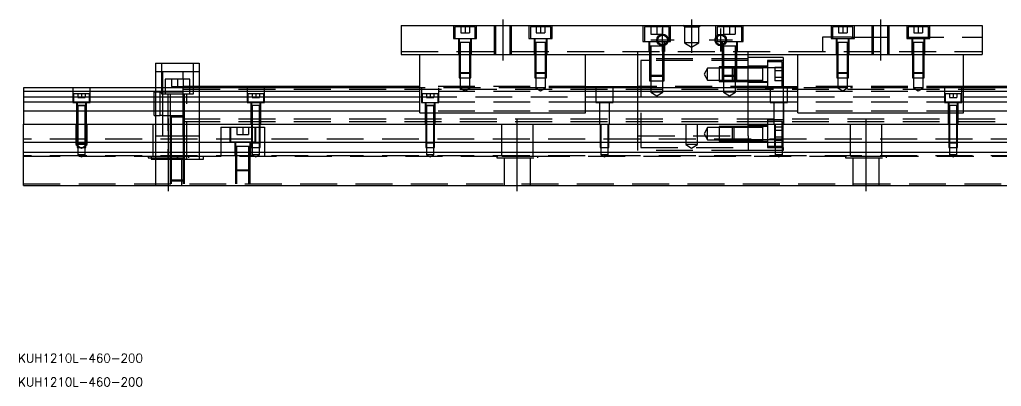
# Model space of a CAD drawing. Extents: x -8 to 650, y -300 to 102.
# Drawn here: x -1.3 to 336.6, y -300.1 to -174 of the extents above; entities that cross this region are included whole.
import ezdxf

# ---------------------------------------------------------------- set-up
doc = ezdxf.new("R2010")
doc.units = 0
doc.linetypes.add('CENTER', pattern=[50.8, 31.75, -6.35, 6.35, -6.35])
doc.linetypes.add('DASHED', pattern=[19.05, 12.7, -6.35])
doc.layers.get('0').update_dxf_attribs({"linetype": 'CONTINUOUS'})
doc.layers.add('CENTER', color=1, linetype='CENTER')
doc.styles.get("Standard").update_dxf_attribs({"font": 'txt.shx', "height": 3, "bigfont": 'bigfont.shx'})

# ---------------------------------------------------------------- blocks, each defined once
blk = doc.blocks.new('*U2')
at = {"color": 7, "linetype": 'CONTINUOUS'}
blk.add_text('KUH1210L-460-200', height=3, dxfattribs=at).set_placement((-1.8, -300.13))
blk = doc.blocks.new('*U3')
at = {"color": 7, "linetype": 'CONTINUOUS'}
blk.add_text('KUH1210L-460-200', height=3, dxfattribs=at).set_placement((-1.8, -291.94))

msp = doc.modelspace()

# ---------------------------------------------------------------- linework, layer by layer
at = {"color": 7, "linetype": 'CONTINUOUS'}
for p, q in [((130, -176), (130, -186)), ((130, -176), (330, -176)), ((330, -176), (330, -186)), ((45.5, -189), (45.5, -197.5)), ((45.5, -189), (60.5, -189)), ((60.5, -189), (60.5, -197.5)), ((130, -186), (330, -186)), ((136.5, -206), (136.5, -186)), ((193.5, -206), (193.5, -186)), ((211.5, -197), (211.5, -186)), ((249.5, -197.5), (249.5, -186)), ((261.5, -187), (249.5, -187)), ((261.5, -187), (261.5, -197.5)), ((266.5, -206), (266.5, -186)), ((323.5, -206), (323.5, -186)), ((254.5, -192.75), (254.5, -190.249994)), ((254.5, -195.250006), (254.5, -190.249994)), ((244.1, -194.85), (249.5, -194.85)), ((254.5, -195.250006), (254.5, -192.599968)), ((0, -197.5), (0, -198.752272)), ((136.5, -197.5), (0, -197.5)), ((136.5, -198.752272), (0, -198.752272)), ((0, -198.752272), (0, -200.52668)), ((136.5, -197), (60.5, -197)), ((193.5, -197), (211.5, -197)), ((266.5, -197.5), (193.5, -197.5)), ((266.5, -198.752272), (193.5, -198.752272)), ((261.5, -197), (266.5, -197)), ((405, -197), (323.5, -197)), ((460, -197.5), (323.5, -197.5)), ((460, -198.752272), (323.5, -198.752272)), ((0, -200.52668), (136.5, -200.52668)), ((0, -200.52668), (0, -202.423076)), ((0, -202.423076), (0, -205.477372)), ((136.5, -202.423076), (0, -202.423076)), ((193.5, -200.52668), (266.5, -200.52668)), ((266.5, -202.423076), (193.5, -202.423076)), ((323.5, -200.52668), (460, -200.52668)), ((460, -202.423076), (323.5, -202.423076)), ((136.5, -205.477372), (0, -205.477372)), ((0, -205.477372), (0, -210)), ((136.5, -206), (193.5, -206)), ((266.5, -205.477372), (193.5, -205.477372)), ((266.5, -206), (323.5, -206)), ((460, -205.477372), (323.5, -205.477372)), ((0, -216.3), (0, -210)), ((0, -210), (460, -210)), ((254.5, -213.25), (254.5, -210.749994)), ((254.5, -215.750006), (254.5, -210.749994)), ((254.5, -213.25), (254.5, -210.749994)), ((254.5, -215.750006), (254.5, -210.749994)), ((254.5, -215.35), (254.5, -211.15)), ((254.5, -215.750006), (254.5, -215.35)), ((460, -216.3), (0, -216.3)), ((0, -219.7), (0, -216.3)), ((0, -231), (0, -219.7)), ((460, -219.7), (0, -219.7)), ((0, -231), (460, -231))]:
    msp.add_line(p, q, dxfattribs=at)
at = {"color": 3, "linetype": 'DASHED'}
for p, q in [((148, -176), (148, -180.5)), ((155.5, -176.5), (148.5, -176.5)), ((148.5, -176.5), (148.5, -180.5)), ((150.5, -176.5), (150.5, -178.5)), ((150.5, -178.5), (152, -178.5)), ((152, -176.5), (152, -178.5)), ((152, -178.5), (153.5, -178.5)), ((153.5, -176.5), (153.5, -178.5)), ((155.5, -180.5), (155.5, -176.5)), ((156, -180.5), (156, -176)), ((162.000006, -176), (162.000006, -186)), ((162.5, -176), (162.5, -186)), ((167.5, -186), (167.5, -176)), ((167.999994, -186), (167.999994, -176)), ((174, -176), (174, -180.5)), ((181.5, -176.5), (174.5, -176.5)), ((174.5, -176.5), (174.5, -180.5)), ((176.5, -176.5), (176.5, -178.5)), ((176.5, -178.5), (178, -178.5)), ((178, -176.5), (178, -178.5)), ((178, -178.5), (179.5, -178.5)), ((179.5, -176.5), (179.5, -178.5)), ((181.5, -180.5), (181.5, -176.5)), ((182, -180.5), (182, -176)), ((213.25, -176), (213.25, -181.5)), ((222.25, -176.5), (213.75, -176.5)), ((213.75, -176.5), (213.75, -181.5)), ((216, -176.5), (216, -179)), ((216, -179), (218, -179)), ((218, -176.5), (218, -179)), ((218, -179), (220, -179)), ((220, -176.5), (220, -179)), ((222.25, -181.5), (222.25, -176.5)), ((222.75, -181.5), (222.75, -176)), ((227.5, -176.5), (227, -176)), ((227.5, -176.5), (227.5, -182)), ((227.5, -176.5), (232.5, -176.5)), ((232.5, -176.5), (233, -176)), ((232.5, -182), (232.5, -176.5)), ((238.25, -176), (238.25, -181.5)), ((247.25, -176.5), (238.75, -176.5)), ((238.75, -176.5), (238.75, -179.43875)), ((241, -176.5), (241, -179)), ((241, -179), (243, -179)), ((243, -176.5), (243, -179)), ((243, -179), (245, -179)), ((245, -176.5), (245, -179)), ((247.25, -181.5), (247.25, -176.5)), ((247.75, -181.5), (247.75, -176)), ((278, -176), (278, -180.5)), ((285.5, -176.5), (278.5, -176.5)), ((278.5, -176.5), (278.5, -180.5)), ((280.5, -176.5), (280.5, -178.5)), ((280.5, -178.5), (282, -178.5)), ((282, -176.5), (282, -178.5)), ((282, -178.5), (283.5, -178.5)), ((283.5, -176.5), (283.5, -178.5)), ((285.5, -180.5), (285.5, -176.5)), ((286, -180.5), (286, -176)), ((292.000006, -176), (292.000006, -186)), ((292.5, -176), (292.5, -186)), ((297.5, -186), (297.5, -176)), ((297.999994, -186), (297.999994, -176)), ((304, -176), (304, -180.5)), ((311.5, -176.5), (304.5, -176.5)), ((304.5, -176.5), (304.5, -180.5)), ((306.5, -176.5), (306.5, -178.5)), ((306.5, -178.5), (308, -178.5)), ((308, -176.5), (308, -178.5)), ((308, -178.5), (309.5, -178.5)), ((309.5, -176.5), (309.5, -178.5)), ((311.5, -180.5), (311.5, -176.5)), ((312, -180.5), (312, -176)), ((148, -180.5), (156, -180.5)), ((149.75, -180.5), (149.75, -186)), ((154.000006, -181.9), (149.999994, -181.9)), ((154.000006, -181.9), (149.999994, -181.9)), ((154.000006, -181.9), (149.999994, -181.9)), ((150, -180.5), (150, -181.9)), ((150, -181.895), (150, -181.9)), ((150, -181.9), (150.216462, -181.9)), ((150.216708, -181.9), (150, -181.9)), ((150, -181.9), (150, -181.905)), ((150, -181.9), (150, -186)), ((153.783332, -181.9), (150.216708, -181.9)), ((150.35, -181.9), (150.35, -186)), ((153.65, -186), (153.65, -181.9)), ((154, -181.9), (153.783332, -181.9)), ((153.783538, -181.9), (154, -181.9)), ((154, -181.9), (154, -180.5)), ((154, -181.9), (154, -181.895)), ((154, -181.905), (154, -181.9)), ((154, -186), (154, -181.9)), ((154.25, -186), (154.25, -180.5)), ((174, -180.5), (182, -180.5)), ((175.75, -180.5), (175.75, -186)), ((180.000006, -181.9), (175.999994, -181.9)), ((176, -180.5), (176, -181.9)), ((176, -181.895), (176, -181.9)), ((176.216708, -181.9), (176, -181.9)), ((176, -181.9), (176, -181.905)), ((176, -181.9), (176, -186)), ((179.783332, -181.9), (176.216708, -181.9)), ((176.35, -181.9), (176.35, -186)), ((179.65, -186), (179.65, -181.9)), ((180, -181.9), (179.783332, -181.9)), ((180, -181.9), (180, -180.5)), ((180, -181.9), (180, -181.895)), ((180, -181.905), (180, -181.9)), ((180, -186), (180, -181.9)), ((180.25, -186), (180.25, -180.5)), ((213.25, -181.5), (222.75, -181.5)), ((215.25, -181.5), (215.25, -185)), ((215.5, -181.5), (215.5, -183.1)), ((220.5, -182.572418), (220.5, -181.5)), ((220.75, -185), (220.75, -181.5)), ((232.5, -182), (227.5, -182)), ((227.5, -182), (230, -183.443376)), ((230, -183.443376), (232.5, -182)), ((238.25, -181.5), (247.75, -181.5)), ((238.75, -179.43875), (238.75, -179.922968)), ((238.75, -179.922968), (238.75, -181.5)), ((240.25, -181.5), (240.25, -185)), ((240.5, -181.5), (240.5, -182.572418)), ((245.5, -183.1), (245.5, -181.5)), ((245.75, -185), (245.75, -181.5)), ((275, -180), (275, -185)), ((285, -180), (275, -180)), ((278, -180.5), (286, -180.5)), ((279.75, -180.5), (279.75, -186)), ((284.000006, -181.9), (279.999994, -181.9)), ((284.000006, -181.9), (279.999994, -181.9)), ((284.000006, -181.9), (279.999994, -181.9)), ((284.000006, -181.9), (279.999994, -181.9)), ((280, -180.5), (280, -181.9)), ((280, -181.895), (280, -181.9)), ((280, -181.9), (280.216462, -181.9)), ((280.216708, -181.9), (280, -181.9)), ((280, -181.9), (280, -181.905)), ((280, -181.9), (280, -186)), ((283.783332, -181.9), (280.216708, -181.9)), ((280.35, -181.9), (280.35, -186)), ((283.65, -186), (283.65, -181.9)), ((284, -181.9), (283.783332, -181.9)), ((283.783538, -181.9), (284, -181.9)), ((284, -181.9), (284, -180.5)), ((284, -181.9), (284, -181.895)), ((284, -181.905), (284, -181.9)), ((284, -186), (284, -181.9)), ((284.25, -186), (284.25, -180.5)), ((285, -180), (330, -180)), ((304, -180.5), (312, -180.5)), ((305.75, -180.5), (305.75, -186)), ((310.000006, -181.9), (305.999994, -181.9)), ((310.000006, -181.9), (305.999994, -181.9)), ((310.000006, -181.9), (305.999994, -181.9)), ((310.000006, -181.9), (305.999994, -181.9)), ((306, -180.5), (306, -181.9)), ((306, -181.895), (306, -181.9)), ((306, -181.9), (306.216462, -181.9)), ((306.216708, -181.9), (306, -181.9)), ((306, -181.9), (306, -186)), ((306, -181.9), (306, -181.905)), ((309.783332, -181.9), (306.216708, -181.9)), ((306.35, -181.9), (306.35, -186)), ((309.65, -186), (309.65, -181.9)), ((310, -181.9), (309.783332, -181.9)), ((309.783538, -181.9), (310, -181.9)), ((310, -180.5), (310, -180)), ((310, -180), (310, -180.5)), ((310, -181.9), (310, -180.5)), ((310, -181.9), (310, -181.895)), ((310, -186), (310, -181.9)), ((310, -181.905), (310, -181.9)), ((310.25, -186), (310.25, -180.5)), ((130, -185), (330, -185)), ((211.5, -186), (211.5, -185)), ((220.500006, -183.1), (215.499994, -183.1)), ((220.500006, -183.1), (215.499994, -183.1)), ((215.5, -183.095), (215.5, -183.1)), ((215.5, -183.1), (215.757448, -183.1)), ((215.757468, -183.1), (215.5, -183.1)), ((215.5, -183.1), (215.5, -183.105)), ((215.5, -183.1), (215.5, -185)), ((215.5, -185), (215.5, -186)), ((215.500006, -185), (215.500006, -186)), ((220.013852, -183.1), (215.757468, -183.1)), ((215.9, -183.1), (215.9, -185)), ((215.9, -185), (215.9, -186)), ((220.242552, -183.1), (220.013852, -183.1)), ((220.1, -185), (220.1, -183.1)), ((220.1, -193.5), (220.1, -185)), ((220.5, -183.1), (220.242552, -183.1)), ((220.242602, -183.1), (220.5, -183.1)), ((220.499994, -193.1), (220.499994, -185)), ((220.5, -182.936492), (220.5, -182.572418)), ((220.5, -183.1), (220.5, -182.936492)), ((220.5, -183.1), (220.5, -183.095)), ((220.5, -183.105), (220.5, -183.1)), ((220.5, -185), (220.5, -183.1)), ((220.5, -193.1), (220.5, -185)), ((245.500006, -183.1), (240.499994, -183.1)), ((245.500006, -183.1), (240.499994, -183.1)), ((240.5, -182.572418), (240.5, -182.936492)), ((240.5, -182.936492), (240.5, -183.1)), ((240.5, -183.095), (240.5, -183.1)), ((240.5, -183.1), (240.757448, -183.1)), ((240.757468, -183.1), (240.5, -183.1)), ((240.5, -183.1), (240.5, -183.105)), ((240.5, -183.1), (240.5, -185)), ((240.5, -185), (240.5, -193.1)), ((240.500006, -185), (240.500006, -193.1)), ((245.242552, -183.1), (240.757468, -183.1)), ((240.9, -183.1), (240.9, -185)), ((240.9, -185), (240.9, -193.5)), ((245.1, -185), (245.1, -183.1)), ((245.1, -193.5), (245.1, -185)), ((245.5, -183.1), (245.242552, -183.1)), ((245.242602, -183.1), (245.5, -183.1)), ((245.499994, -193.1), (245.499994, -185)), ((245.5, -183.1), (245.5, -183.095)), ((245.5, -183.105), (245.5, -183.1)), ((245.5, -185), (245.5, -183.1)), ((245.5, -193.1), (245.5, -185)), ((249.5, -186), (249.5, -185)), ((47.5, -189), (47.5, -199.5)), ((58.5, -199.5), (58.5, -189)), ((150, -186), (150, -192.15)), ((150.000006, -186), (150.000002, -192.15)), ((150.35, -186), (150.35, -192.5)), ((153.65, -192.5), (153.65, -186)), ((153.999998, -192.15), (153.999994, -186)), ((154, -192.15), (154, -186)), ((176, -186), (176, -192.15)), ((176.000006, -186), (176.000002, -192.15)), ((176.35, -186), (176.35, -192.5)), ((179.65, -192.5), (179.65, -186)), ((179.999998, -192.15), (179.999994, -186)), ((180, -192.15), (180, -186)), ((249.5, -187.5), (211.5, -187.5)), ((212.5, -188), (212.5, -206)), ((215.5, -188), (212.5, -188)), ((215.5, -186), (215.5, -193.1)), ((215.9, -188), (215.5, -188)), ((215.500006, -186), (215.500006, -193.100006)), ((215.9, -186), (215.9, -193.5)), ((249.5, -188), (215.9, -188)), ((256.1, -188), (256.1, -197.5)), ((261.5, -188), (256.1, -188)), ((258.65, -188.5), (256.1, -188.5)), ((259, -188.5), (258.65, -188.5)), ((261.1, -188.5), (259, -188.5)), ((261.1, -197), (261.1, -188.5)), ((280, -186), (280, -192.15)), ((280.000006, -186), (280.000002, -192.15)), ((280.35, -186), (280.35, -192.5)), ((283.65, -192.5), (283.65, -186)), ((283.999998, -192.15), (283.999994, -186)), ((284, -192.15), (284, -186)), ((306, -186), (306, -192.15)), ((306.000006, -186), (306.000002, -192.15)), ((306.35, -186), (306.35, -192.5)), ((309.65, -192.5), (309.65, -186)), ((309.999998, -192.15), (309.999994, -186)), ((310, -192.15), (310, -186)), ((48, -192), (45.5, -192)), ((48, -197.5), (48, -192)), ((55, -192), (48, -192)), ((55, -194.5), (55, -192)), ((60.5, -192), (55, -192)), ((150, -192.15), (154, -192.15)), ((150, -192.15), (150.35, -192.5)), ((150.000002, -192.15), (150.000006, -194)), ((153.65, -192.5), (150.35, -192.5)), ((150.35, -192.5), (150.35, -194)), ((153.65, -192.5), (154, -192.15)), ((153.65, -194), (153.65, -192.5)), ((153.999994, -194), (153.999998, -192.15)), ((176, -192.15), (180, -192.15)), ((176, -192.15), (176.35, -192.5)), ((176.000002, -192.15), (176.000006, -194)), ((179.65, -192.5), (176.35, -192.5)), ((176.35, -192.5), (176.35, -194)), ((179.65, -192.5), (180, -192.15)), ((179.65, -194), (179.65, -192.5)), ((179.999994, -194), (179.999998, -192.15)), ((235.5, -190.65), (234.287564, -192.75)), ((235.5, -194.85), (235.5, -190.65)), ((239.5, -190.65), (235.5, -190.65)), ((244.5, -190.250002), (239.5, -190.250006)), ((239.5, -190.250006), (239.5, -195.249994)), ((244.1, -190.65), (239.5, -190.65)), ((244.5, -190.25), (244.1, -190.65)), ((244.1, -194.85), (244.1, -190.65)), ((249.5, -190.65), (244.1, -190.65)), ((244.5, -190.25), (244.5, -195.25)), ((249.5, -190.25), (244.5, -190.25)), ((249.5, -190.250006), (244.5, -190.250002)), ((256.1, -190), (249.5, -190)), ((254.5, -190.25), (249.5, -190.25)), ((255, -190.630684), (249.5, -190.630684)), ((254.5, -190.65), (249.5, -190.65)), ((254.5, -190.25), (254.495, -190.25)), ((254.5, -192.599968), (254.5, -190.249994)), ((254.5, -190.507468), (254.5, -190.25)), ((254.505, -190.25), (254.5, -190.25)), ((255, -190.25), (254.5, -190.25)), ((254.5, -192.599954), (254.5, -190.507468)), ((255.35, -190.25), (255, -190.25)), ((255.35, -190.630684), (255, -190.630684)), ((256.1, -190.25), (255.35, -190.25)), ((258.65, -190.630684), (255.35, -190.630684)), ((258.6, -190.440598), (258.6, -191.5953)), ((261.1, -190.440598), (258.6, -190.440598)), ((258.6, -191.5953), (258.6, -193.9047)), ((261.1, -191.5953), (258.6, -191.5953)), ((259, -190.630684), (258.65, -190.630684)), ((261.5, -190.630684), (259, -190.630684)), ((280, -192.15), (284, -192.15)), ((280, -192.15), (280.35, -192.5)), ((280.000002, -192.15), (280.000006, -194)), ((283.65, -192.5), (280.35, -192.5)), ((280.35, -192.5), (280.35, -194)), ((283.65, -192.5), (284, -192.15)), ((283.65, -194), (283.65, -192.5)), ((283.999994, -194), (283.999998, -192.15)), ((306, -192.15), (310, -192.15)), ((306, -192.15), (306.35, -192.5)), ((306.000002, -192.15), (306.000006, -194)), ((309.65, -192.5), (306.35, -192.5)), ((306.35, -192.5), (306.35, -194)), ((309.65, -192.5), (310, -192.15)), ((309.65, -194), (309.65, -192.5)), ((309.999994, -194), (309.999998, -192.15)), ((57.25, -194.5), (48.75, -194.5)), ((48.75, -194.5), (48.75, -197.5)), ((51, -194.5), (51, -197)), ((53, -194.5), (53, -197)), ((55, -194.5), (55, -197)), ((57.25, -197.5), (57.25, -194.5)), ((150.000006, -194), (153.999994, -194)), ((150.35, -194), (150.35, -197.5)), ((153.65, -197.5), (153.65, -194)), ((176.000006, -194), (179.999994, -194)), ((176.35, -194), (176.35, -197.5)), ((179.65, -197.5), (179.65, -194)), ((215.5, -193.1), (220.5, -193.1)), ((215.5, -193.1), (215.9, -193.5)), ((215.500006, -193.100006), (215.500006, -195)), ((215.500006, -195), (220.499994, -195)), ((220.1, -193.5), (215.9, -193.5)), ((215.9, -193.5), (215.9, -195)), ((215.9, -195), (215.9, -199)), ((220.1, -193.5), (220.5, -193.1)), ((220.1, -195), (220.1, -193.5)), ((220.1, -199), (220.1, -195)), ((220.499994, -195), (220.499994, -193.1)), ((234.287564, -192.75), (235.5, -194.85)), ((235.5, -194.85), (239.5, -194.85)), ((239.5, -194.85), (244.1, -194.85)), ((239.5, -195.249994), (244.5, -195.249998)), ((240.5, -193.1), (245.5, -193.1)), ((240.5, -193.1), (240.9, -193.5)), ((240.500006, -193.1), (240.500006, -195)), ((240.500006, -195), (245.499994, -195)), ((245.1, -193.5), (240.9, -193.5)), ((240.9, -193.5), (240.9, -195)), ((240.9, -195), (240.9, -199)), ((244.1, -194.85), (244.5, -195.25)), ((244.1, -194.85), (249.5, -194.85)), ((244.5, -195.249998), (249.5, -195.249994)), ((244.5, -195.25), (249.5, -195.249998)), ((245.1, -193.5), (245.5, -193.1)), ((245.1, -195), (245.1, -193.5)), ((245.1, -199), (245.1, -195)), ((245.499994, -195), (245.499994, -193.1)), ((249.5, -194.85), (254.5, -194.85)), ((249.5, -195.249998), (254.505, -195.25)), ((249.5, -195.5), (256.1, -195.5)), ((254.495, -195.25), (256.1, -195.25)), ((254.5, -192.95002), (254.5, -192.599954)), ((254.5, -194.992552), (254.5, -192.95002)), ((254.5, -195.25), (254.5, -194.992552)), ((261.1, -193.9047), (258.6, -193.9047)), ((258.6, -193.9047), (258.6, -195.059402)), ((261.1, -195.059402), (258.6, -195.059402)), ((280.000006, -194), (283.999994, -194)), ((280.35, -194), (280.35, -197.5)), ((283.65, -197.5), (283.65, -194)), ((306.000006, -194), (309.999994, -194)), ((306.35, -194), (306.35, -197.5)), ((309.65, -197.5), (309.65, -194)), ((17, -197.5), (17, -202.5)), ((23, -202.5), (23, -197.5)), ((45, -203), (45, -199)), ((45.5, -199), (45, -199)), ((45.5, -197.5), (45.5, -210)), ((47.1, -199), (45.5, -199)), ((47.1, -203), (47.1, -199)), ((48, -199.2), (47.1, -199.2)), ((48, -203), (48, -197.5)), ((48.75, -199), (48, -199)), ((48.75, -197.5), (48.75, -199.5)), ((55, -199), (48.75, -199)), ((51, -197), (53, -197)), ((53, -197), (55, -197)), ((55, -197.5), (55, -197)), ((57.25, -197), (55, -197)), ((55, -199.5), (55, -197.5)), ((55, -197.875), (405, -197.875)), ((60.5, -197), (57.25, -197)), ((57.25, -199.5), (57.25, -197.5)), ((60.5, -197.5), (60.5, -210)), ((77, -197.5), (77, -202.5)), ((83, -202.5), (83, -197.5)), ((193.5, -197), (136.5, -197)), ((176.35, -197.5), (136.5, -197.5)), ((193.5, -198.752272), (136.5, -198.752272)), ((137, -197.5), (137, -202.5)), ((143, -202.5), (143, -197.5)), ((153.65, -197.5), (150.35, -197.5)), ((150.35, -197.5), (152, -198.452628)), ((152, -198.452628), (153.65, -197.5)), ((179.65, -197.5), (176.35, -197.5)), ((176.35, -197.5), (178, -198.452628)), ((178, -198.452628), (179.65, -197.5)), ((193.5, -197.5), (178.65, -197.5)), ((197, -197.5), (197, -202.5)), ((203, -202.5), (203, -197.5)), ((211.5, -210), (211.5, -197)), ((256.1, -197), (211.5, -197)), ((220.1, -199), (215.9, -199)), ((215.9, -199), (218, -200.212436)), ((218, -200.212436), (220.1, -199)), ((245.1, -199), (240.9, -199)), ((240.9, -199), (243, -200.212436)), ((243, -200.212436), (245.1, -199)), ((249.5, -210), (249.5, -197.5)), ((255.35, -197.5), (266.5, -197.5)), ((256.1, -197), (261.1, -197)), ((257, -197.5), (257, -202.5)), ((281.35, -197.5), (258.65, -197.5)), ((261.5, -197), (261.1, -197)), ((261.5, -197.5), (261.5, -206)), ((263, -202.5), (263, -197.5)), ((323.5, -197), (266.5, -197)), ((323.5, -198.752272), (266.5, -198.752272)), ((283.65, -197.5), (280.35, -197.5)), ((280.35, -197.5), (282, -198.452628)), ((282, -198.452628), (283.65, -197.5)), ((323.5, -197.5), (284.65, -197.5)), ((309.65, -197.5), (306.35, -197.5)), ((306.35, -197.5), (308, -198.452628)), ((308, -198.452628), (309.65, -197.5)), ((317, -197.5), (317, -202.5)), ((323, -202.5), (323, -197.5)), ((17, -202.5), (23, -202.5)), ((22.75, -199.5), (17.25, -199.5)), ((17.25, -199.5), (17.25, -202.5)), ((18.25, -202.5), (18.25, -210)), ((18.5, -202.5), (18.5, -203.5)), ((18.75, -199.5), (18.75, -200.8)), ((18.75, -200.8), (20, -200.8)), ((20, -199.5), (20, -200.8)), ((20, -200.8), (21.25, -200.8)), ((21.25, -199.5), (21.25, -200.8)), ((21.5, -203.5), (21.5, -202.5)), ((21.75, -210), (21.75, -202.5)), ((22.75, -202.5), (22.75, -199.5)), ((47.5, -199.5), (58.5, -199.5)), ((49.75, -199.5), (49.75, -222)), ((50.5, -199.5), (50.5, -207.5)), ((55, -203), (55, -199.5)), ((55.5, -207.5), (55.5, -199.5)), ((56.25, -222), (56.25, -199.5)), ((77, -202.5), (83, -202.5)), ((82.75, -199.5), (77.25, -199.5)), ((77.25, -199.5), (77.25, -202.5)), ((78.25, -202.5), (78.25, -210)), ((78.5, -202.5), (78.5, -203.5)), ((78.75, -199.5), (78.75, -200.8)), ((78.75, -200.8), (80, -200.8)), ((80, -199.5), (80, -200.8)), ((80, -200.8), (81.25, -200.8)), ((81.25, -199.5), (81.25, -200.8)), ((81.5, -203.5), (81.5, -202.5)), ((81.75, -210), (81.75, -202.5)), ((82.75, -202.5), (82.75, -199.5)), ((136.5, -200.52668), (193.5, -200.52668)), ((193.5, -202.423076), (136.5, -202.423076)), ((137, -202.5), (143, -202.5)), ((142.75, -199.5), (137.25, -199.5)), ((137.25, -199.5), (137.25, -202.5)), ((138.25, -202.5), (138.25, -210)), ((138.5, -202.5), (138.5, -203.5)), ((138.75, -199.5), (138.75, -200.8)), ((138.75, -200.8), (140, -200.8)), ((140, -199.5), (140, -200.8)), ((140, -200.8), (141.25, -200.8)), ((141.25, -199.5), (141.25, -200.8)), ((141.5, -203.5), (141.5, -202.5)), ((141.75, -210), (141.75, -202.5)), ((142.75, -202.5), (142.75, -199.5)), ((197, -202.5), (203, -202.5)), ((198.25, -202.5), (198.25, -210)), ((201.75, -210), (201.75, -202.5)), ((257, -202.5), (263, -202.5)), ((258.25, -202.5), (258.25, -210)), ((261.75, -210), (261.75, -202.5)), ((266.5, -200.52668), (323.5, -200.52668)), ((323.5, -202.423076), (266.5, -202.423076)), ((317, -202.5), (323, -202.5)), ((322.75, -199.5), (317.25, -199.5)), ((317.25, -199.5), (317.25, -202.5)), ((318.25, -202.5), (318.25, -210)), ((318.5, -202.5), (318.5, -203.5)), ((318.75, -199.5), (318.75, -200.8)), ((318.75, -200.8), (320, -200.8)), ((320, -199.5), (320, -200.8)), ((320, -200.8), (321.25, -200.8)), ((321.25, -199.5), (321.25, -200.8)), ((321.5, -203.5), (321.5, -202.5)), ((321.75, -210), (321.75, -202.5)), ((322.75, -202.5), (322.75, -199.5)), ((21.500006, -203.5), (18.499994, -203.5)), ((19.998804, -203.5), (18.499994, -203.5)), ((21.500006, -203.5), (18.499994, -203.5)), ((19.998804, -203.5), (18.499994, -203.5)), ((18.5, -203.495), (18.5, -203.5)), ((18.5, -203.5), (18.62467, -203.5)), ((18.624678, -203.5), (18.5, -203.5)), ((18.5, -203.5), (18.62467, -203.5)), ((18.624678, -203.5), (18.5, -203.5)), ((18.5, -203.5), (18.5, -203.505)), ((18.5, -203.5), (18.5, -210)), ((18.62467, -203.5), (21.375392, -203.5)), ((18.62467, -203.5), (21.375392, -203.5)), ((19.998804, -203.5), (18.624678, -203.5)), ((19.998804, -203.5), (18.624678, -203.5)), ((18.75, -203.5), (18.75, -210)), ((21.500006, -203.5), (19.998804, -203.5)), ((21.500006, -203.5), (19.998804, -203.5)), ((21.37533, -203.5), (19.998804, -203.5)), ((21.37533, -203.5), (19.998804, -203.5)), ((21.25, -210), (21.25, -203.5)), ((21.5, -203.5), (21.37533, -203.5)), ((21.5, -203.5), (21.37533, -203.5)), ((21.375392, -203.5), (21.5, -203.5)), ((21.375392, -203.5), (21.5, -203.5)), ((21.5, -203.5), (21.5, -203.495)), ((21.5, -203.505), (21.5, -203.5)), ((21.5, -210), (21.5, -203.5)), ((45, -207), (45, -203)), ((47.1, -207), (47.1, -203)), ((48, -210), (48, -203)), ((55, -207.500302), (55, -203)), ((79.998804, -203.5), (78.499994, -203.5)), ((79.998804, -203.5), (78.499994, -203.5)), ((78.5, -203.495), (78.5, -203.5)), ((78.624678, -203.5), (78.5, -203.5)), ((78.624678, -203.5), (78.5, -203.5)), ((78.5, -203.5), (78.5, -203.505)), ((78.5, -203.5), (78.5, -210)), ((79.998804, -203.5), (78.624678, -203.5)), ((79.998804, -203.5), (78.624678, -203.5)), ((78.75, -203.5), (78.75, -210)), ((81.500006, -203.5), (79.998804, -203.5)), ((81.500006, -203.5), (79.998804, -203.5)), ((81.37533, -203.5), (79.998804, -203.5)), ((81.37533, -203.5), (79.998804, -203.5)), ((81.25, -210), (81.25, -203.5)), ((81.5, -203.5), (81.37533, -203.5)), ((81.5, -203.5), (81.37533, -203.5)), ((81.5, -203.5), (81.5, -203.495)), ((81.5, -203.505), (81.5, -203.5)), ((81.5, -210), (81.5, -203.5)), ((193.5, -205.477372), (136.5, -205.477372)), ((141.500006, -203.5), (138.499994, -203.5)), ((139.998804, -203.5), (138.499994, -203.5)), ((141.500006, -203.5), (138.499994, -203.5)), ((139.998804, -203.5), (138.499994, -203.5)), ((138.5, -203.495), (138.5, -203.5)), ((138.5, -203.5), (138.62467, -203.5)), ((138.624678, -203.5), (138.5, -203.5)), ((138.5, -203.5), (138.62467, -203.5)), ((138.624678, -203.5), (138.5, -203.5)), ((138.5, -203.5), (138.5, -203.505)), ((138.5, -203.5), (138.5, -210)), ((138.62467, -203.5), (141.375392, -203.5)), ((138.62467, -203.5), (141.375392, -203.5)), ((139.998804, -203.5), (138.624678, -203.5)), ((139.998804, -203.5), (138.624678, -203.5)), ((138.75, -203.5), (138.75, -210)), ((141.500006, -203.5), (139.998804, -203.5)), ((141.500006, -203.5), (139.998804, -203.5)), ((141.37533, -203.5), (139.998804, -203.5)), ((141.37533, -203.5), (139.998804, -203.5)), ((141.25, -210), (141.25, -203.5)), ((141.5, -203.5), (141.37533, -203.5)), ((141.5, -203.5), (141.37533, -203.5)), ((141.375392, -203.5), (141.5, -203.5)), ((141.375392, -203.5), (141.5, -203.5)), ((141.5, -203.5), (141.5, -203.495)), ((141.5, -203.505), (141.5, -203.5)), ((141.5, -210), (141.5, -203.5)), ((212.5, -206), (212.5, -210)), ((261.5, -206), (261.5, -210)), ((323.5, -205.477372), (266.5, -205.477372)), ((319.998804, -203.5), (318.499994, -203.5)), ((319.998804, -203.5), (318.499994, -203.5)), ((318.5, -203.495), (318.5, -203.5)), ((318.624678, -203.5), (318.5, -203.5)), ((318.624678, -203.5), (318.5, -203.5)), ((318.5, -203.5), (318.5, -210)), ((318.5, -203.5), (318.5, -203.505)), ((319.998804, -203.5), (318.624678, -203.5)), ((319.998804, -203.5), (318.624678, -203.5)), ((318.75, -203.5), (318.75, -210)), ((321.500006, -203.5), (319.998804, -203.5)), ((321.500006, -203.5), (319.998804, -203.5)), ((321.37533, -203.5), (319.998804, -203.5)), ((321.37533, -203.5), (319.998804, -203.5)), ((321.25, -210), (321.25, -203.5)), ((321.5, -203.5), (321.37533, -203.5)), ((321.5, -203.5), (321.37533, -203.5)), ((321.5, -203.5), (321.5, -203.495)), ((321.5, -210), (321.5, -203.5)), ((321.5, -203.505), (321.5, -203.5)), ((45, -207), (45.5, -207)), ((45.5, -207), (47.1, -207)), ((47.1, -206.8), (48, -206.8)), ((48, -207), (50.5, -207)), ((55.500006, -207.5), (50.499994, -207.5)), ((55.500006, -207.5), (50.499994, -207.5)), ((50.5, -207), (55, -207)), ((50.5, -207.495), (50.5, -207.5)), ((50.5, -207.5), (50.757448, -207.5)), ((50.757468, -207.5), (50.5, -207.5)), ((50.5, -207.5), (50.5, -207.505)), ((50.5, -207.5), (50.5, -210)), ((55.242552, -207.5), (50.757468, -207.5)), ((50.9, -207.5), (50.9, -210)), ((55, -210), (55, -207.500302)), ((55, -208.125), (405, -208.125)), ((55, -209), (405, -209)), ((55.1, -210), (55.1, -207.5)), ((55.5, -207.5), (55.242552, -207.5)), ((55.242602, -207.5), (55.5, -207.5)), ((55.5, -207.5), (55.5, -207.495)), ((55.5, -207.505), (55.5, -207.5)), ((55.5, -210), (55.5, -207.5)), ((256.1, -208.5), (256.1, -218)), ((261.5, -208.5), (256.1, -208.5)), ((261.1, -209), (256.1, -209)), ((261.1, -210), (261.1, -209)), ((18, -210), (18, -217)), ((18.5, -210), (18.5, -216.25)), ((18.500006, -210), (18.500006, -216.250006)), ((18.75, -210), (18.75, -216.3)), ((21.25, -216.3), (21.25, -210)), ((21.499994, -216.250006), (21.499994, -210)), ((21.5, -216.25), (21.5, -210)), ((22, -217), (22, -210)), ((44.638098, -221), (44.638098, -210)), ((45.5, -210), (45.5, -216.3)), ((48, -214), (48, -210)), ((50.5, -210), (50.5, -216.3)), ((50.9, -210), (50.9, -216.3)), ((55, -214), (55, -210)), ((55.1, -216.3), (55.1, -210)), ((55.361902, -210), (55.361902, -221)), ((55.5, -216.3), (55.5, -210)), ((60.5, -210), (60.5, -216.3)), ((68, -211), (68, -216.3)), ((68, -211), (78.5, -211)), ((71, -211), (71, -216)), ((71.25, -211), (71.25, -216)), ((73.5, -211), (73.5, -213.5)), ((75.5, -211), (75.5, -213.5)), ((77.5, -211), (77.5, -213.5)), ((78.5, -210), (78.5, -216.25)), ((78.5, -211), (78.75, -211)), ((78.500006, -210), (78.500006, -216.250006)), ((78.75, -210), (78.75, -216.3)), ((78.75, -211), (81.25, -211)), ((79.75, -216), (79.75, -211)), ((80, -216), (80, -211)), ((81.25, -216.3), (81.25, -210)), ((81.25, -211), (81.5, -211)), ((81.499994, -216.250006), (81.499994, -210)), ((81.5, -216.25), (81.5, -210)), ((81.5, -211), (83, -211)), ((83, -211), (83, -216.3)), ((138.5, -210), (138.5, -216.25)), ((138.500006, -210), (138.500006, -216.250006)), ((138.75, -210), (138.75, -216.3)), ((141.25, -216.3), (141.25, -210)), ((141.499994, -216.250006), (141.499994, -210)), ((141.5, -216.25), (141.5, -210)), ((164.638098, -221), (164.638098, -210)), ((175.361902, -210), (175.361902, -221)), ((198.500006, -210), (198.500006, -216.3)), ((198.75, -210), (198.75, -218)), ((201.25, -218), (201.25, -210)), ((201.499994, -216.3), (201.499994, -210)), ((211.5, -214), (211.5, -210)), ((212.5, -210), (212.5, -216.3)), ((228, -210), (228, -217)), ((232, -217), (232, -210)), ((235.5, -211.15), (234.287564, -213.25)), ((235.5, -215.35), (235.5, -211.15)), ((239.5, -211.15), (235.5, -211.15)), ((244.5, -210.750002), (239.5, -210.750006)), ((239.5, -210.750006), (239.5, -215.749994)), ((244.1, -211.15), (239.5, -211.15)), ((244.5, -210.75), (244.1, -211.15)), ((244.1, -215.35), (244.1, -211.15)), ((249.5, -211.15), (244.1, -211.15)), ((244.5, -210.75), (244.5, -215.75)), ((249.5, -210.75), (244.5, -210.75)), ((249.5, -210.750006), (244.5, -210.750002)), ((249.5, -214), (249.5, -210)), ((256.1, -210.5), (249.5, -210.5)), ((254.505, -210.75), (249.5, -210.75)), ((254.5, -211.15), (249.5, -211.15)), ((256.1, -210.75), (254.495, -210.75)), ((254.5, -210.75), (254.5, -211.007448)), ((254.5, -211.007468), (254.5, -210.75)), ((254.5, -210.75), (254.5, -211.007448)), ((254.5, -211.007468), (254.5, -210.75)), ((254.5, -213.099954), (254.5, -211.007468)), ((258.500006, -210), (258.500006, -216.3)), ((258.6, -210.940598), (258.6, -212.0953)), ((261.1, -210.940598), (258.6, -210.940598)), ((261.1, -212.0953), (258.6, -212.0953)), ((258.6, -212.0953), (258.6, -214.4047)), ((258.75, -210), (258.75, -218)), ((261.1, -216.3), (261.1, -210)), ((261.25, -218), (261.25, -210)), ((261.499994, -216.3), (261.499994, -210)), ((284.638098, -221), (284.638098, -210)), ((295.361902, -210), (295.361902, -221)), ((318.5, -210), (318.5, -216.25)), ((318.500006, -210), (318.500006, -216.250006)), ((318.75, -210), (318.75, -216.3)), ((321.25, -216.3), (321.25, -210)), ((321.499994, -216.250006), (321.499994, -210)), ((321.5, -216.25), (321.5, -210)), ((460, -215.15), (0, -215.15)), ((45.5, -214), (48, -214)), ((48, -214), (50.5, -214)), ((50.5, -214), (50.9, -214)), ((50.9, -214), (55, -214)), ((55, -214), (60.5, -214)), ((71, -216), (80, -216)), ((72.75, -216), (72.75, -221)), ((73, -216), (73, -216.3)), ((73.5, -213.5), (75.5, -213.5)), ((75.5, -213.5), (77.5, -213.5)), ((78, -216.3), (78, -216)), ((78.25, -221), (78.25, -216)), ((211.5, -214), (249.5, -214)), ((211.5, -216.3), (211.5, -214)), ((234.287564, -213.25), (235.5, -215.35)), ((235.5, -215.35), (239.5, -215.35)), ((239.5, -215.35), (244.1, -215.35)), ((239.5, -215.749994), (244.5, -215.749998)), ((244.1, -215.35), (249.5, -215.35)), ((244.1, -215.35), (244.5, -215.75)), ((244.5, -215.749998), (249.5, -215.749994)), ((244.5, -215.75), (249.5, -215.75)), ((249.5, -214), (249.5, -216.3)), ((249.5, -215.35), (254.5, -215.35)), ((258.500006, -215.369316), (249.5, -215.369316)), ((249.5, -215.75), (254.5, -215.75)), ((249.5, -216), (256.1, -216)), ((254.495, -215.75), (254.5, -215.75)), ((254.5, -215.492552), (254.5, -213.099954)), ((254.5, -215.75), (254.5, -215.492552)), ((254.5, -215.75), (254.505, -215.75)), ((254.5, -215.75), (256.1, -215.75)), ((261.5, -215.369316), (258.500006, -215.369316)), ((258.6, -214.4047), (258.6, -215.559402)), ((261.1, -214.4047), (258.6, -214.4047)), ((261.1, -215.559402), (258.6, -215.559402)), ((22, -217), (18, -217)), ((18, -217), (20, -218.1547)), ((18.5, -216.25), (21.5, -216.25)), ((18.5, -216.25), (18.55, -216.3)), ((18.500006, -216.250006), (18.500006, -216.3)), ((18.500006, -216.3), (18.500006, -218)), ((18.500006, -218), (21.499994, -218)), ((18.55, -216.3), (18.75, -216.5)), ((18.75, -216.3), (18.75, -216.5)), ((21.25, -216.5), (18.75, -216.5)), ((18.75, -216.5), (18.75, -218)), ((18.75, -218), (18.75, -220.5)), ((20, -218.1547), (22, -217)), ((21.25, -216.5), (21.25, -216.3)), ((21.25, -216.5), (21.45, -216.3)), ((21.25, -218), (21.25, -216.5)), ((21.25, -220.5), (21.25, -218)), ((21.45, -216.3), (21.5, -216.25)), ((21.499994, -216.3), (21.499994, -216.250006)), ((21.499994, -218), (21.499994, -216.3)), ((45.5, -216.3), (45.5, -219.7)), ((50.5, -216.3), (50.5, -219.7)), ((50.9, -216.3), (50.9, -219.7)), ((55.1, -219.7), (55.1, -216.3)), ((55.5, -219.7), (55.5, -216.3)), ((60.5, -216.3), (60.5, -219.7)), ((68, -216.3), (68, -219.7)), ((78.000006, -217.6), (72.999994, -217.6)), ((73, -216.3), (73, -217.6)), ((73, -217.595), (73, -217.6)), ((73.257468, -217.6), (73, -217.6)), ((73, -217.6), (73, -217.605)), ((73, -217.6), (73, -219.7)), ((77.742552, -217.6), (73.257468, -217.6)), ((73.4, -217.6), (73.4, -219.7)), ((77.6, -219.7), (77.6, -217.6)), ((78, -217.6), (77.742552, -217.6)), ((78, -217.6), (78, -216.3)), ((78, -217.6), (78, -217.595)), ((78, -217.605), (78, -217.6)), ((78, -219.7), (78, -217.6)), ((78.5, -216.25), (81.5, -216.25)), ((78.5, -216.25), (78.55, -216.3)), ((78.500006, -216.250006), (78.500006, -216.3)), ((78.500006, -216.3), (78.500006, -218)), ((78.500006, -218), (81.499994, -218)), ((78.55, -216.3), (78.75, -216.5)), ((78.75, -216.3), (78.75, -216.5)), ((81.25, -216.5), (78.75, -216.5)), ((78.75, -216.5), (78.75, -218)), ((78.75, -218), (78.75, -220.5)), ((81.25, -216.5), (81.25, -216.3)), ((81.25, -216.5), (81.45, -216.3)), ((81.25, -218), (81.25, -216.5)), ((81.25, -220.5), (81.25, -218)), ((81.45, -216.3), (81.5, -216.25)), ((81.499994, -216.3), (81.499994, -216.250006)), ((81.499994, -218), (81.499994, -216.3)), ((83, -216.3), (83, -219.7)), ((138.5, -216.25), (141.5, -216.25)), ((138.5, -216.25), (138.55, -216.3)), ((138.500006, -216.250006), (138.500006, -216.3)), ((138.500006, -216.3), (138.500006, -218)), ((138.500006, -218), (141.499994, -218)), ((138.55, -216.3), (138.75, -216.5)), ((138.75, -216.3), (138.75, -216.5)), ((141.25, -216.5), (138.75, -216.5)), ((138.75, -216.5), (138.75, -218)), ((138.75, -218), (138.75, -220.5)), ((141.25, -216.5), (141.25, -216.3)), ((141.25, -216.5), (141.45, -216.3)), ((141.25, -218), (141.25, -216.5)), ((141.25, -220.5), (141.25, -218)), ((141.45, -216.3), (141.5, -216.25)), ((141.499994, -216.3), (141.499994, -216.250006)), ((141.499994, -218), (141.499994, -216.3)), ((198.500006, -216.3), (198.500006, -218)), ((198.500006, -218), (201.499994, -218)), ((198.75, -218), (198.75, -220.5)), ((201.25, -220.5), (201.25, -218)), ((201.499994, -218), (201.499994, -216.3)), ((249.5, -216.275918), (211.5, -216.275918)), ((211.5, -219), (211.5, -216.3)), ((249.5, -219), (211.5, -219)), ((212.5, -216.3), (212.5, -218)), ((212.5, -218), (249.5, -218)), ((232, -217), (228, -217)), ((228, -217), (230, -218.1547)), ((230, -218.1547), (232, -217)), ((249.5, -216.3), (249.5, -219)), ((261.5, -219), (249.5, -219)), ((256.1, -217.5), (258.500006, -217.5)), ((256.1, -218), (258.500006, -218)), ((258.500006, -216.3), (258.500006, -218)), ((258.500006, -217.5), (261.1, -217.5)), ((258.500006, -218), (261.499994, -218)), ((258.75, -218), (258.75, -220.5)), ((261.1, -217.5), (261.1, -216.3)), ((261.25, -220.5), (261.25, -218)), ((261.499994, -218), (261.499994, -216.3)), ((261.5, -218), (261.5, -219)), ((318.5, -216.25), (321.5, -216.25)), ((318.5, -216.25), (318.55, -216.3)), ((318.500006, -216.250006), (318.500006, -216.3)), ((318.500006, -216.3), (318.500006, -218)), ((318.500006, -218), (321.499994, -218)), ((318.55, -216.3), (318.75, -216.5)), ((318.75, -216.3), (318.75, -216.5)), ((321.25, -216.5), (318.75, -216.5)), ((318.75, -216.5), (318.75, -218)), ((318.75, -218), (318.75, -220.5)), ((321.25, -216.5), (321.25, -216.3)), ((321.25, -216.5), (321.45, -216.3)), ((321.25, -218), (321.25, -216.5)), ((321.25, -220.5), (321.25, -218)), ((321.45, -216.3), (321.5, -216.25)), ((321.499994, -216.3), (321.499994, -216.250006)), ((321.499994, -218), (321.499994, -216.3)), ((460, -220.85), (0, -220.85)), ((0, -221), (44.638098, -221)), ((21.25, -220.5), (18.75, -220.5)), ((18.75, -220.5), (20, -221.221688)), ((20, -221.221688), (21.25, -220.5)), ((43, -221), (43, -221.5)), ((43, -221.5), (57, -221.5)), ((44, -221), (44, -222)), ((44, -222), (53, -222)), ((44.638098, -221), (55.361902, -221)), ((45.5, -219.7), (45.5, -221)), ((45.5, -221), (45.5, -221.5)), ((45.5, -221.5), (45.5, -231)), ((50.5, -219.7), (50.5, -221)), ((50.5, -221), (50.5, -222)), ((50.5, -222), (50.5, -229.1)), ((50.500006, -222), (50.500006, -229.100006)), ((50.9, -219.7), (50.9, -221)), ((50.9, -221), (50.9, -222)), ((50.9, -222), (50.9, -229.5)), ((53, -221), (53, -222)), ((53, -222), (53, -221)), ((53, -222), (62, -222)), ((54.5, -231), (54.5, -221.5)), ((55.1, -221), (55.1, -219.7)), ((55.1, -222), (55.1, -221)), ((55.1, -229.5), (55.1, -222)), ((55.361902, -221), (164.638098, -221)), ((55.499994, -229.100006), (55.499994, -222)), ((55.5, -221), (55.5, -219.7)), ((55.5, -222), (55.5, -221)), ((55.5, -229.1), (55.5, -222)), ((57, -221.5), (57, -221)), ((60.5, -219.7), (60.5, -222)), ((62, -222), (62, -221)), ((68, -219.7), (68, -221)), ((73, -219.7), (73, -221)), ((73, -221), (73, -225.6)), ((73.000006, -221), (73.000006, -225.600006)), ((73.4, -219.7), (73.4, -221)), ((73.4, -221), (73.4, -226)), ((77.6, -221), (77.6, -219.7)), ((77.6, -226), (77.6, -221)), ((77.999994, -225.600006), (77.999994, -221)), ((78, -221), (78, -219.7)), ((78, -225.6), (78, -221)), ((81.25, -220.5), (78.75, -220.5)), ((78.75, -220.5), (80, -221.221688)), ((80, -221.221688), (81.25, -220.5)), ((83, -219.7), (83, -221)), ((141.25, -220.5), (138.75, -220.5)), ((138.75, -220.5), (140, -221.221688)), ((140, -221.221688), (141.25, -220.5)), ((163, -221), (163, -221.5)), ((163, -221.5), (177, -221.5)), ((164.638098, -221), (175.361902, -221)), ((165.5, -221.5), (165.5, -231)), ((174.5, -231), (174.5, -221.5)), ((175.361902, -221), (284.638098, -221)), ((177, -221.5), (177, -221)), ((201.25, -220.5), (198.75, -220.5)), ((198.75, -220.5), (200, -221.221688)), ((200, -221.221688), (201.25, -220.5)), ((261.25, -220.5), (258.75, -220.5)), ((258.75, -220.5), (260, -221.221688)), ((260, -221.221688), (261.25, -220.5)), ((283, -221), (283, -221.5)), ((283, -221.5), (297, -221.5)), ((284.638098, -221), (295.361902, -221)), ((285.5, -221.5), (285.5, -231)), ((294.5, -231), (294.5, -221.5)), ((295.361902, -221), (404.638098, -221)), ((297, -221.5), (297, -221)), ((321.25, -220.5), (318.75, -220.5)), ((318.75, -220.5), (320, -221.221688)), ((320, -221.221688), (321.25, -220.5)), ((73, -225.6), (78, -225.6)), ((73, -225.6), (73.4, -226)), ((73.000006, -225.600006), (73.000006, -230.5)), ((77.6, -226), (73.4, -226)), ((73.4, -226), (73.4, -230.5)), ((77.6, -226), (78, -225.6)), ((77.6, -230.5), (77.6, -226)), ((77.999994, -230.5), (77.999994, -225.600006)), ((50.5, -229.1), (55.5, -229.1)), ((50.5, -229.1), (50.9, -229.5)), ((50.500006, -229.100006), (50.500006, -230.5)), ((55.1, -229.5), (50.9, -229.5)), ((50.9, -229.5), (50.9, -230.5)), ((55.1, -229.5), (55.5, -229.1)), ((55.1, -230.5), (55.1, -229.5)), ((55.499994, -230.5), (55.499994, -229.100006)), ((0, -230.5), (460, -230.5))]:
    msp.add_line(p, q, dxfattribs=at)
at = {"color": 3, "linetype": 'CONTINUOUS'}
for centre in [(220, -181), (240, -181)]:
    msp.add_circle(centre, 2, dxfattribs=at)
at = {"color": 7, "linetype": 'CONTINUOUS'}
for centre in [(220, -181), (240, -181)]:
    msp.add_circle(centre, 1.65, dxfattribs=at)
at = {"layer": 'CENTER', "color": 1, "linetype": 'CENTER'}
for p, q in [((165, -174), (165, -188)), ((230, -174), (230, -185.443376)), ((295, -174), (295, -188)), ((220, -185), (220, -177)), ((240, -185), (240, -177)), ((216, -181), (224, -181)), ((236, -181), (244, -181)), ((50, -233), (50, -208)), ((170, -233), (170, -208)), ((290, -233), (290, -208))]:
    msp.add_line(p, q, dxfattribs=at)

# ---------------------------------------------------------------- block references
at = {"color": 7, "linetype": 'CONTINUOUS'}
for name in ['*U3', '*U2']:
    msp.add_blockref(name, (0, 0), dxfattribs=at)

doc.saveas('drawing.dxf')
